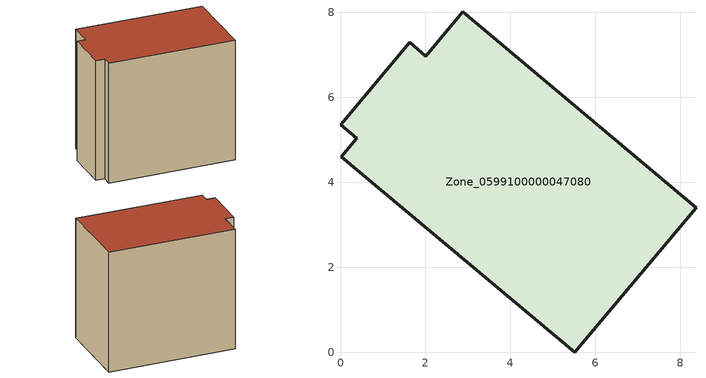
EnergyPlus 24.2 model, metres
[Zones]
Zone_0599100000047080
 floor ground (C_G): 0.02,4.6 0.38,5.03 0,5.35 1.63,7.29 2.01,6.96 2.88,8.01 8.37,3.4 5.51,0 z0.96
 wall outside (C_F): 0.38,5.03 0.02,4.6 5.51,0 8.37,3.4 2.88,8.01 2.01,6.96 1.63,7.29 0,5.35 0.38,5.03 z0.96:7.9
 roof outside (C_R): 2.88,8.01 2.01,6.96 1.63,7.29 0,5.35 0.38,5.03 0.02,4.6 5.51,0 8.37,3.4 z7.9
[BUILDING]
Pand.0599100000047080: North Axis=0; Terrain=City; Loads Convergence Tolerance Value=0.04; Temperature Convergence Tolerance Value=0.4; Solar Distribution=FullExterior; Maximum Number of Warmup Days=25; Minimum Number of Warmup Days=1
[Site:Location]
Rotterdam.The.Hague.AP_ZH_NLD Design_Conditions: Latitude=51.96; Longitude=4.45; Time Zone=1; Elevation=-4.5
[SITE:GROUNDTEMPERATURE:BUILDINGSURFACE]
18, 18, 18, 18, 18, 18, 18, 18, 18, 18, 18, 18
[MATERIAL] Thermal Absorptance=0.9; Solar Absorptance=0.7; Visible Absorptance=0.7
Name | Roughness | Thickness | Conductivity | Density | Specific Heat
G.TI.1946 | MediumSmooth | 0.15 | 1 | 540 | 1210
F.TI.1946 | Rough | 0.3 | 0.857143 | 1920 | 840
R.TI.1946 | MediumRough | 0.2 | 0.1 | 1500 | 1000
[CONSTRUCTION]
C_G: G.TI.1946
C_F: F.TI.1946
C_R: R.TI.1946
[ZONE]
Zone_0599100000047080: Type=1; Multiplier=1; Ceiling Height=Autocalculate; Volume=Autocalculate; Floor Area=autocalculate; Part of Total Floor Area=Yes
[ZONEINFILTRATION:DESIGNFLOWRATE]
Infil_Zone_0599100000047080: Zone or ZoneList or Space or SpaceList=Zone_0599100000047080; Schedule=AlwaysOn; Design Flow Rate Calculation Method=Flow/Area; Flow Rate per Floor Area=0.003; Constant Term Coefficient=1; Temperature Term Coefficient=0; Velocity Term Coefficient=0; Velocity Squared Term Coefficient=0
[HVACTEMPLATE:ZONE:IDEALLOADSAIRSYSTEM]
Zone_0599100000047080: Maximum Heating Supply Air Temperature=50; Minimum Cooling Supply Air Temperature=13; Maximum Heating Supply Air Humidity Ratio=0.0156; Minimum Cooling Supply Air Humidity Ratio=0.0077; Heating Limit=NoLimit; Cooling Limit=NoLimit; Dehumidification Control Type=ConstantSensibleHeatRatio; Cooling Sensible Heat Ratio=0.7; Dehumidification Setpoint=60; Humidification Control Type=None; Humidification Setpoint=30; Outdoor Air Method=None; Outdoor Air Flow Rate per Person=0.00944; Outdoor Air Flow Rate per Zone Floor Area=0; Outdoor Air Flow Rate per Zone=0; Demand Controlled Ventilation Type=None; Outdoor Air Economizer Type=NoEconomizer; Heat Recovery Type=None; Sensible Heat Recovery Effectiveness=0.7; Latent Heat Recovery Effectiveness=0.65
[ZONECONTROL:THERMOSTAT]
ThermostatControl_Zone_0599100000047080: Zone or ZoneList=Zone_0599100000047080; Control Type Schedule=DualSetpointControlType; Control 1=Thermostat_Zone_0599100000047080; Temperature Difference Between Cutout And Setpoint=0
[THERMOSTATSETPOINT:DUALSETPOINT]
Thermostat_Zone_0599100000047080: Heating Setpoint Temperature Schedule=HeatingSetpoint_Zone_0599100000047080; Cooling Setpoint Temperature Schedule=CoolingSetpoint_Zone_0599100000047080
[SCHEDULE:COMPACT]
HeatingSetpoint_Zone_0599100000047080: Through: 12/31, For: AllDays, Until: 24:00, 21
CoolingSetpoint_Zone_0599100000047080: Through: 12/31, For: AllDays, Until: 24:00, 24
DualSetpointControlType: Through: 12/31, For: AllDays, Until: 24:00, 4
AlwaysOn: Through: 12/31, For: AllDays, Until: 24:00, 1
